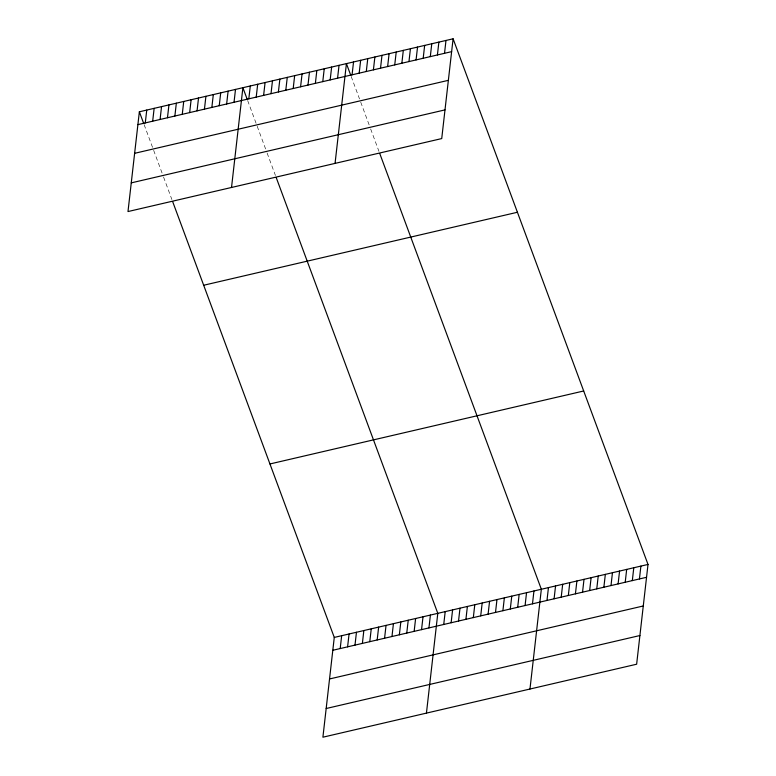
<?xml version="1.0" encoding="UTF-8"?>
<svg xmlns="http://www.w3.org/2000/svg" width="776" height="776" viewBox="0 0 776 776"><rect width="100%" height="100%" fill="white"/><g stroke="black" fill="none" stroke-linecap="round" stroke-linejoin="round"><path stroke-width="0.58" stroke-dasharray="3.88 2.91" d="M351.188 76.465L359.53 98.95M360.724 102.16L369.454 125.722M370.647 128.932L378.979 151.417M247.66 100.55L256.788 125.179M257.186 126.246L266.711 151.941M267.109 153.017L275.451 175.502M144.123 124.635L153.25 149.264M153.648 150.331L163.183 176.026M163.581 177.103L171.913 199.587"/><path stroke-width="1.16" d="M139.36 111.783L127.991 211.557L441.728 138.574L453.097 38.8L139.36 111.783L143.725 123.559M145.287 122.918L146.751 110.066M152.678 121.201L154.143 108.339M160.079 119.475L161.544 106.622M167.47 117.758L168.935 104.906M174.872 116.041L176.336 103.179M182.263 114.314L183.728 101.462M189.664 112.598L191.119 99.745M197.055 110.871L198.52 98.018M204.447 109.154L205.912 96.302M211.848 107.437L213.313 94.585M219.239 105.711L220.704 92.858M226.641 103.994L228.105 91.141M234.032 102.277L235.497 89.415M231.52 187.472L242.888 87.698L247.263 99.474M248.824 98.833L250.289 85.981M256.216 97.116L257.68 84.254M263.617 95.39L265.082 82.537M271.008 93.673L272.473 80.82M278.4 91.956L279.864 79.094M285.801 90.229L287.265 77.377M293.192 88.513L294.657 75.66M300.593 86.786L302.058 73.933M307.985 85.069L309.449 72.216M315.376 83.352L316.841 70.5M322.777 81.626L324.242 68.773M330.169 79.909L331.633 67.056M337.57 78.192L339.034 65.339M335.057 163.387L346.426 63.613L350.791 75.388M352.071 74.816L353.536 61.964M359.181 73.157L360.646 60.305M366.291 71.508L367.756 58.656M373.411 69.85L374.876 56.997M380.521 68.201L381.986 55.338M387.631 66.542L389.096 53.69M394.741 64.893L396.206 52.031M172.709 201.731L334.272 637.426L322.903 737.2L636.64 664.217L648.008 564.443L453.097 38.8M401.852 63.234L403.316 50.382M340.198 648.561L341.663 635.709M408.962 61.576L410.426 48.723M347.6 646.845L349.064 633.982M416.072 59.927L417.536 47.074M354.991 645.118L356.456 632.265M423.192 58.268L424.656 45.415M362.382 643.401L363.847 630.548M430.302 56.619L431.766 43.766M369.783 641.674L371.248 628.822M437.412 54.96L438.876 42.108M377.175 639.957L378.639 627.105M444.522 53.311L445.987 40.459M384.576 638.241L386.041 625.388M391.967 636.514L393.432 623.662M399.359 634.797L400.823 621.945M406.76 633.08L408.225 620.228M414.151 631.354L415.616 618.501M421.552 629.637L423.017 616.784M428.944 627.92L430.408 615.058M426.441 713.115L437.8 613.341L276.246 177.646M443.736 624.476L445.201 611.624M451.128 622.759L452.592 609.897M458.529 621.033L459.993 608.18M465.92 619.316L467.385 606.463M473.321 617.599L474.786 604.737M480.713 615.872L482.177 603.02M488.104 614.155L489.569 601.303M495.505 612.429L496.97 599.576M502.897 610.712L504.361 597.86M510.298 608.995L511.762 596.143M517.689 607.268L519.154 594.416M525.08 605.552L526.545 592.699M532.481 603.835L533.946 590.982M529.969 689.03L541.338 589.256L379.774 153.561M546.983 600.459L548.448 587.607M554.093 598.8L555.558 585.948M561.213 597.151L562.678 584.299M568.323 595.493L569.788 582.64M575.433 593.844L576.898 580.981M582.543 592.185L584.008 579.332M589.653 590.536L591.118 577.674M596.763 588.877L598.228 576.025M603.873 587.219L605.338 574.366M610.993 585.57L612.458 572.717M618.103 583.911L619.568 571.058M625.213 582.262L626.678 569.409M632.324 580.603L633.788 567.751M639.434 578.954L640.898 566.102M137.895 124.635L451.632 51.652M134.626 153.318L448.363 80.335M131.26 182.874L444.997 109.891M203.681 285.248L517.417 212.265M269.951 463.961L583.688 390.978M334.272 637.426L648.008 564.443M332.807 650.278L646.544 577.295M329.538 678.961L643.275 605.978M326.172 708.517L639.909 635.534"/></g></svg>
